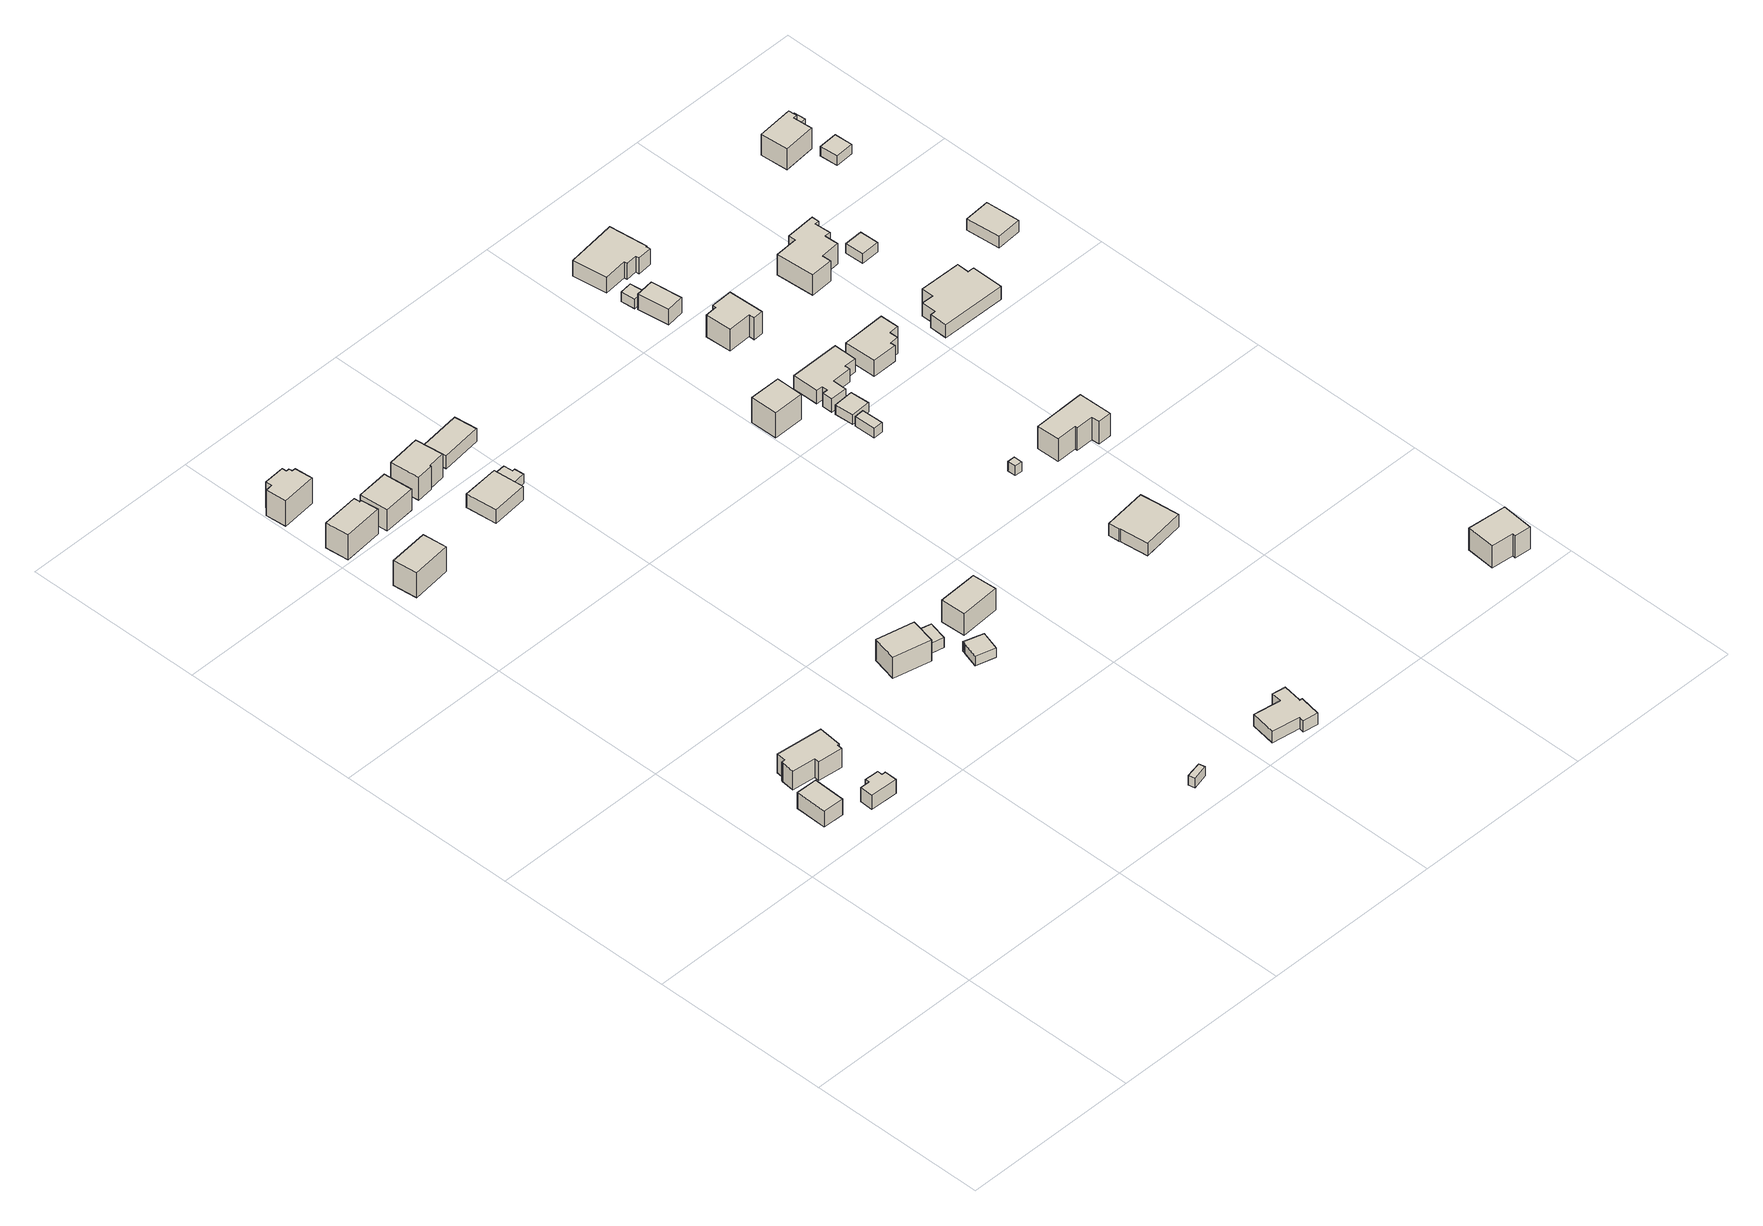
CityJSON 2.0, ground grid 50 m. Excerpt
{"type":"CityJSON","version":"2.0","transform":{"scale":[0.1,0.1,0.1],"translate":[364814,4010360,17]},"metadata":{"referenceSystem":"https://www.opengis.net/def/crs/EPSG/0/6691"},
"CityObjects":{
"building1":{"type":"Building","attributes":{"枝番":1,"利根川水系渡良瀬川洪水浸水想定区域（計画規模）.規模":"L1","利根川水系渡良瀬川洪水浸水想定区域（計画規模）.浸水ランク":"1","利根川水系渡良瀬川洪水浸水想定区域（計画規模）.浸水深":0.06,"利根川水系渡良瀬川洪水浸水想定区域（想定最大規模）.規模":"L2","利根川水系渡良瀬川洪水浸水想定区域（想定最大規模）.浸水ランク":"2","利根川水系渡良瀬川洪水浸水想定区域（想定最大規模）.浸水深":2.12,"利根川水系渡良瀬川洪水浸水想定区域（想定最大規模）.継続時間":33.3,"利根川水系利根川洪水浸水想定区域（計画規模）.規模":"L1","利根川水系利根川洪水浸水想定区域（計画規模）.浸水ランク":"3","利根川水系利根川洪水浸水想定区域（計画規模）.浸水深":3.99,"利根川水系利根川洪水浸水想定区域（想定最大規模）.規模":"L2","利根川水系利根川洪水浸水想定区域（想定最大規模）.浸水ランク":"4","利根川水系利根川洪水浸水想定区域（想定最大規模）.浸水深":5.46,"usage":"411","measuredHeight":5.4,"BuildingDetails.prefecture":"10","BuildingDetails.city":"10207","BuildingDetails.surveyYear":2016},"geometry":[{"type":"Solid","lod":"1","boundaries":[[[[0,1,2,3]],[[2,4,5,3]],[[1,6,4,2]],[[0,7,6,1]],[[3,5,7,0]],[[4,6,7,5]]]]}]},
"building2":{"type":"Building","attributes":{"枝番":1,"利根川水系渡良瀬川洪水浸水想定区域（想定最大規模）.規模":"L2","利根川水系渡良瀬川洪水浸水想定区域（想定最大規模）.浸水ランク":"2","利根川水系渡良瀬川洪水浸水想定区域（想定最大規模）.浸水深":1.81,"利根川水系渡良瀬川洪水浸水想定区域（想定最大規模）.継続時間":16.9,"利根川水系利根川洪水浸水想定区域（計画規模）.規模":"L1","利根川水系利根川洪水浸水想定区域（計画規模）.浸水ランク":"3","利根川水系利根川洪水浸水想定区域（計画規模）.浸水深":3.69,"利根川水系利根川洪水浸水想定区域（想定最大規模）.規模":"L2","利根川水系利根川洪水浸水想定区域（想定最大規模）.浸水ランク":"4","利根川水系利根川洪水浸水想定区域（想定最大規模）.浸水深":5.16,"usage":"411","measuredHeight":5.6,"BuildingDetails.prefecture":"10","BuildingDetails.city":"10207","BuildingDetails.surveyYear":2016},"geometry":[{"type":"Solid","lod":"1","boundaries":[[[[8,9,10,11,12,13,14,15]],[[14,16,17,15]],[[13,18,16,14]],[[12,19,18,13]],[[11,20,19,12]],[[10,21,20,11]],[[9,22,21,10]],[[8,23,22,9]],[[15,17,23,8]],[[16,18,19,20,21,22,23,17]]]]}]},
"building3":{"type":"Building","attributes":{"枝番":1,"利根川水系渡良瀬川洪水浸水想定区域（想定最大規模）.規模":"L2","利根川水系渡良瀬川洪水浸水想定区域（想定最大規模）.浸水ランク":"2","利根川水系渡良瀬川洪水浸水想定区域（想定最大規模）.浸水深":1.52,"利根川水系渡良瀬川洪水浸水想定区域（想定最大規模）.継続時間":16.9,"利根川水系利根川洪水浸水想定区域（計画規模）.規模":"L1","利根川水系利根川洪水浸水想定区域（計画規模）.浸水ランク":"3","利根川水系利根川洪水浸水想定区域（計画規模）.浸水深":3.39,"利根川水系利根川洪水浸水想定区域（想定最大規模）.規模":"L2","利根川水系利根川洪水浸水想定区域（想定最大規模）.浸水ランク":"3","利根川水系利根川洪水浸水想定区域（想定最大規模）.浸水深":4.86,"usage":"411","measuredHeight":8.4,"BuildingDetails.prefecture":"10","BuildingDetails.city":"10207","BuildingDetails.surveyYear":2016},"geometry":[{"type":"Solid","lod":"1","boundaries":[[[[24,25,26,27,28,29,30,31,32,33,34,35]],[[34,36,37,35]],[[33,38,36,34]],[[32,39,38,33]],[[31,40,39,32]],[[30,41,40,31]],[[29,42,41,30]],[[28,43,42,29]],[[27,44,43,28]],[[26,45,44,27]],[[25,46,45,26]],[[24,47,46,25]],[[35,37,47,24]],[[36,38,39,40,41,42,43,44,45,46,47,37]]]]}]},
"building4":{"type":"Building","attributes":{"枝番":1,"利根川水系渡良瀬川洪水浸水想定区域（想定最大規模）.規模":"L2","利根川水系渡良瀬川洪水浸水想定区域（想定最大規模）.浸水ランク":"2","利根川水系渡良瀬川洪水浸水想定区域（想定最大規模）.浸水深":1.53,"利根川水系渡良瀬川洪水浸水想定区域（想定最大規模）.継続時間":16.3,"利根川水系利根川洪水浸水想定区域（計画規模）.規模":"L1","利根川水系利根川洪水浸水想定区域（計画規模）.浸水ランク":"3","利根川水系利根川洪水浸水想定区域（計画規模）.浸水深":3.4,"利根川水系利根川洪水浸水想定区域（想定最大規模）.規模":"L2","利根川水系利根川洪水浸水想定区域（想定最大規模）.浸水ランク":"3","利根川水系利根川洪水浸水想定区域（想定最大規模）.浸水深":4.86,"usage":"411","measuredHeight":8.5,"BuildingDetails.prefecture":"10","BuildingDetails.city":"10207","BuildingDetails.surveyYear":2016},"geometry":[{"type":"Solid","lod":"1","boundaries":[[[[48,49,50,51]],[[50,52,53,51]],[[49,54,52,50]],[[48,55,54,49]],[[51,53,55,48]],[[52,54,55,53]]]]}]},
"building5":{"type":"Building","attributes":{"枝番":1,"利根川水系渡良瀬川洪水浸水想定区域（想定最大規模）.規模":"L2","利根川水系渡良瀬川洪水浸水想定区域（想定最大規模）.浸水ランク":"2","利根川水系渡良瀬川洪水浸水想定区域（想定最大規模）.浸水深":1.43,"利根川水系渡良瀬川洪水浸水想定区域（想定最大規模）.継続時間":11.9,"利根川水系利根川洪水浸水想定区域（計画規模）.規模":"L1","利根川水系利根川洪水浸水想定区域（計画規模）.浸水ランク":"3","利根川水系利根川洪水浸水想定区域（計画規模）.浸水深":3.29,"利根川水系利根川洪水浸水想定区域（想定最大規模）.規模":"L2","利根川水系利根川洪水浸水想定区域（想定最大規模）.浸水ランク":"3","利根川水系利根川洪水浸水想定区域（想定最大規模）.浸水深":4.75,"usage":"411","measuredHeight":8.4,"BuildingDetails.prefecture":"10","BuildingDetails.city":"10207","BuildingDetails.surveyYear":2016},"geometry":[{"type":"Solid","lod":"1","boundaries":[[[[56,57,58,59,60,61]],[[60,62,63,61]],[[59,64,62,60]],[[58,65,64,59]],[[57,66,65,58]],[[56,67,66,57]],[[61,63,67,56]],[[62,64,65,66,67,63]]]]}]},
"building6":{"type":"Building","attributes":{"枝番":1,"利根川水系渡良瀬川洪水浸水想定区域（想定最大規模）.規模":"L2","利根川水系渡良瀬川洪水浸水想定区域（想定最大規模）.浸水ランク":"2","利根川水系渡良瀬川洪水浸水想定区域（想定最大規模）.浸水深":1.12,"利根川水系渡良瀬川洪水浸水想定区域（想定最大規模）.継続時間":11.5,"利根川水系利根川洪水浸水想定区域（計画規模）.規模":"L1","利根川水系利根川洪水浸水想定区域（計画規模）.浸水ランク":"2","利根川水系利根川洪水浸水想定区域（計画規模）.浸水深":3,"利根川水系利根川洪水浸水想定区域（想定最大規模）.規模":"L2","利根川水系利根川洪水浸水想定区域（想定最大規模）.浸水ランク":"3","利根川水系利根川洪水浸水想定区域（想定最大規模）.浸水深":4.46,"usage":"411","measuredHeight":8.4,"BuildingDetails.prefecture":"10","BuildingDetails.city":"10207","BuildingDetails.surveyYear":2016},"geometry":[{"type":"Solid","lod":"1","boundaries":[[[[68,69,70,71,72,73,74,75,76,77]],[[76,78,79,77]],[[75,80,78,76]],[[74,81,80,75]],[[73,82,81,74]],[[72,83,82,73]],[[71,84,83,72]],[[70,85,84,71]],[[69,86,85,70]],[[68,87,86,69]],[[77,79,87,68]],[[78,80,81,82,83,84,85,86,87,79]]]]}]},
"building7":{"type":"Building","attributes":{"枝番":1,"利根川水系渡良瀬川洪水浸水想定区域（想定最大規模）.規模":"L2","利根川水系渡良瀬川洪水浸水想定区域（想定最大規模）.浸水ランク":"2","利根川水系渡良瀬川洪水浸水想定区域（想定最大規模）.浸水深":1.43,"利根川水系渡良瀬川洪水浸水想定区域（想定最大規模）.継続時間":11.4,"利根川水系利根川洪水浸水想定区域（計画規模）.規模":"L1","利根川水系利根川洪水浸水想定区域（計画規模）.浸水ランク":"3","利根川水系利根川洪水浸水想定区域（計画規模）.浸水深":3.29,"利根川水系利根川洪水浸水想定区域（想定最大規模）.規模":"L2","利根川水系利根川洪水浸水想定区域（想定最大規模）.浸水ランク":"3","利根川水系利根川洪水浸水想定区域（想定最大規模）.浸水深":4.75,"usage":"411","measuredHeight":7.4,"BuildingDetails.prefecture":"10","BuildingDetails.city":"10207","BuildingDetails.surveyYear":2016},"geometry":[{"type":"Solid","lod":"1","boundaries":[[[[88,89,90,91]],[[90,92,93,91]],[[89,94,92,90]],[[88,95,94,89]],[[91,93,95,88]],[[92,94,95,93]]]]}]},
"building8":{"type":"Building","attributes":{"枝番":1,"利根川水系渡良瀬川洪水浸水想定区域（想定最大規模）.規模":"L2","利根川水系渡良瀬川洪水浸水想定区域（想定最大規模）.浸水ランク":"2","利根川水系渡良瀬川洪水浸水想定区域（想定最大規模）.浸水深":1.4,"利根川水系渡良瀬川洪水浸水想定区域（想定最大規模）.継続時間":8.8,"利根川水系利根川洪水浸水想定区域（計画規模）.規模":"L1","利根川水系利根川洪水浸水想定区域（計画規模）.浸水ランク":"3","利根川水系利根川洪水浸水想定区域（計画規模）.浸水深":3.29,"利根川水系利根川洪水浸水想定区域（想定最大規模）.規模":"L2","利根川水系利根川洪水浸水想定区域（想定最大規模）.浸水ランク":"3","利根川水系利根川洪水浸水想定区域（想定最大規模）.浸水深":4.75,"measuredHeight":3.1,"BuildingDetails.prefecture":"10","BuildingDetails.city":"10207"},"geometry":[{"type":"Solid","lod":"1","boundaries":[[[[96,97,98,99]],[[98,100,101,99]],[[97,102,100,98]],[[96,103,102,97]],[[99,101,103,96]],[[100,102,103,101]]]]}]},
"building9":{"type":"Building","attributes":{"枝番":1,"利根川水系渡良瀬川洪水浸水想定区域（想定最大規模）.規模":"L2","利根川水系渡良瀬川洪水浸水想定区域（想定最大規模）.浸水ランク":"2","利根川水系渡良瀬川洪水浸水想定区域（想定最大規模）.浸水深":0.82,"利根川水系利根川洪水浸水想定区域（計画規模）.規模":"L1","利根川水系利根川洪水浸水想定区域（計画規模）.浸水ランク":"2","利根川水系利根川洪水浸水想定区域（計画規模）.浸水深":2.69,"利根川水系利根川洪水浸水想定区域（想定最大規模）.規模":"L2","利根川水系利根川洪水浸水想定区域（想定最大規模）.浸水ランク":"3","利根川水系利根川洪水浸水想定区域（想定最大規模）.浸水深":4.16,"usage":"411","measuredHeight":8.1,"BuildingDetails.prefecture":"10","BuildingDetails.city":"10207","BuildingDetails.surveyYear":2016},"geometry":[{"type":"Solid","lod":"1","boundaries":[[[[104,105,106,107]],[[106,108,109,107]],[[105,110,108,106]],[[104,111,110,105]],[[107,109,111,104]],[[108,110,111,109]]]]}]},
"building10":{"type":"Building","attributes":{"枝番":1,"利根川水系渡良瀬川洪水浸水想定区域（想定最大規模）.規模":"L2","利根川水系渡良瀬川洪水浸水想定区域（想定最大規模）.浸水ランク":"2","利根川水系渡良瀬川洪水浸水想定区域（想定最大規模）.浸水深":1.53,"利根川水系渡良瀬川洪水浸水想定区域（想定最大規模）.継続時間":11.4,"利根川水系利根川洪水浸水想定区域（計画規模）.規模":"L1","利根川水系利根川洪水浸水想定区域（計画規模）.浸水ランク":"3","利根川水系利根川洪水浸水想定区域（計画規模）.浸水深":3.4,"利根川水系利根川洪水浸水想定区域（想定最大規模）.規模":"L2","利根川水系利根川洪水浸水想定区域（想定最大規模）.浸水ランク":"3","利根川水系利根川洪水浸水想定区域（想定最大規模）.浸水深":4.86,"usage":"411","measuredHeight":7.9,"BuildingDetails.prefecture":"10","BuildingDetails.city":"10207","BuildingDetails.surveyYear":2016},"geometry":[{"type":"Solid","lod":"1","boundaries":[[[[112,113,114,115,116,117]],[[116,118,119,117]],[[115,120,118,116]],[[114,121,120,115]],[[113,122,121,114]],[[112,123,122,113]],[[117,119,123,112]],[[118,120,121,122,123,119]]]]}]},
"building11":{"type":"Building","attributes":{"枝番":1,"利根川水系渡良瀬川洪水浸水想定区域（想定最大規模）.規模":"L2","利根川水系渡良瀬川洪水浸水想定区域（想定最大規模）.浸水ランク":"2","利根川水系渡良瀬川洪水浸水想定区域（想定最大規模）.浸水深":1.52,"利根川水系渡良瀬川洪水浸水想定区域（想定最大規模）.継続時間":14.6,"利根川水系利根川洪水浸水想定区域（計画規模）.規模":"L1","利根川水系利根川洪水浸水想定区域（計画規模）.浸水ランク":"3","利根川水系利根川洪水浸水想定区域（計画規模）.浸水深":3.4,"利根川水系利根川洪水浸水想定区域（想定最大規模）.規模":"L2","利根川水系利根川洪水浸水想定区域（想定最大規模）.浸水ランク":"3","利根川水系利根川洪水浸水想定区域（想定最大規模）.浸水深":4.86,"usage":"411","measuredHeight":5.2,"BuildingDetails.prefecture":"10","BuildingDetails.city":"10207","BuildingDetails.surveyYear":2016},"geometry":[{"type":"Solid","lod":"1","boundaries":[[[[124,125,126,127]],[[126,128,129,127]],[[125,130,128,126]],[[124,131,130,125]],[[127,129,131,124]],[[128,130,131,129]]]]}]},
"building12":{"type":"Building","attributes":{"枝番":1,"利根川水系渡良瀬川洪水浸水想定区域（想定最大規模）.規模":"L2","利根川水系渡良瀬川洪水浸水想定区域（想定最大規模）.浸水ランク":"2","利根川水系渡良瀬川洪水浸水想定区域（想定最大規模）.浸水深":0.82,"利根川水系渡良瀬川洪水浸水想定区域（想定最大規模）.継続時間":6.5,"利根川水系利根川洪水浸水想定区域（計画規模）.規模":"L1","利根川水系利根川洪水浸水想定区域（計画規模）.浸水ランク":"2","利根川水系利根川洪水浸水想定区域（計画規模）.浸水深":2.69,"利根川水系利根川洪水浸水想定区域（想定最大規模）.規模":"L2","利根川水系利根川洪水浸水想定区域（想定最大規模）.浸水ランク":"3","利根川水系利根川洪水浸水想定区域（想定最大規模）.浸水深":4.15,"usage":"411","measuredHeight":5.8,"BuildingDetails.prefecture":"10","BuildingDetails.city":"10207","BuildingDetails.surveyYear":2016},"geometry":[{"type":"Solid","lod":"1","boundaries":[[[[132,133,134,135]],[[134,136,137,135]],[[133,138,136,134]],[[132,139,138,133]],[[135,137,139,132]],[[136,138,139,137]]]]}]},
"building13":{"type":"Building","attributes":{"枝番":1,"利根川水系渡良瀬川洪水浸水想定区域（想定最大規模）.規模":"L2","利根川水系渡良瀬川洪水浸水想定区域（想定最大規模）.浸水ランク":"2","利根川水系渡良瀬川洪水浸水想定区域（想定最大規模）.浸水深":0.81,"利根川水系渡良瀬川洪水浸水想定区域（想定最大規模）.継続時間":6.3,"利根川水系利根川洪水浸水想定区域（計画規模）.規模":"L1","利根川水系利根川洪水浸水想定区域（計画規模）.浸水ランク":"2","利根川水系利根川洪水浸水想定区域（計画規模）.浸水深":2.69,"利根川水系利根川洪水浸水想定区域（想定最大規模）.規模":"L2","利根川水系利根川洪水浸水想定区域（想定最大規模）.浸水ランク":"3","利根川水系利根川洪水浸水想定区域（想定最大規模）.浸水深":4.15,"BuildingDetails.prefecture":"10","BuildingDetails.city":"10207"},"geometry":[{"type":"Solid","lod":"1","boundaries":[[[[140,141,142,143,144,145,146,147]],[[146,148,149,147]],[[145,150,148,146]],[[144,151,150,145]],[[143,152,151,144]],[[142,153,152,143]],[[141,154,153,142]],[[140,155,154,141]],[[147,149,155,140]],[[148,150,151,152,153,154,155,149]]]]}]},
"building14":{"type":"Building","attributes":{"枝番":1,"利根川水系渡良瀬川洪水浸水想定区域（想定最大規模）.規模":"L2","利根川水系渡良瀬川洪水浸水想定区域（想定最大規模）.浸水ランク":"2","利根川水系渡良瀬川洪水浸水想定区域（想定最大規模）.浸水深":1.52,"利根川水系渡良瀬川洪水浸水想定区域（想定最大規模）.継続時間":14.6,"利根川水系利根川洪水浸水想定区域（計画規模）.規模":"L1","利根川水系利根川洪水浸水想定区域（計画規模）.浸水ランク":"3","利根川水系利根川洪水浸水想定区域（計画規模）.浸水深":3.4,"利根川水系利根川洪水浸水想定区域（想定最大規模）.規模":"L2","利根川水系利根川洪水浸水想定区域（想定最大規模）.浸水ランク":"3","利根川水系利根川洪水浸水想定区域（想定最大規模）.浸水深":4.86,"measuredHeight":3.2,"BuildingDetails.prefecture":"10","BuildingDetails.city":"10207"},"geometry":[{"type":"Solid","lod":"1","boundaries":[[[[156,157,158,159,160,161]],[[160,162,163,161]],[[159,164,162,160]],[[158,165,164,159]],[[157,166,165,158]],[[156,167,166,157]],[[161,163,167,156]],[[162,164,165,166,167,163]]]]}]},
"building15":{"type":"Building","attributes":{"枝番":1,"利根川水系渡良瀬川洪水浸水想定区域（想定最大規模）.規模":"L2","利根川水系渡良瀬川洪水浸水想定区域（想定最大規模）.浸水ランク":"2","利根川水系渡良瀬川洪水浸水想定区域（想定最大規模）.浸水深":1.33,"利根川水系渡良瀬川洪水浸水想定区域（想定最大規模）.継続時間":11.4,"利根川水系利根川洪水浸水想定区域（計画規模）.規模":"L1","利根川水系利根川洪水浸水想定区域（計画規模）.浸水ランク":"3","利根川水系利根川洪水浸水想定区域（計画規模）.浸水深":3.19,"利根川水系利根川洪水浸水想定区域（想定最大規模）.規模":"L2","利根川水系利根川洪水浸水想定区域（想定最大規模）.浸水ランク":"3","利根川水系利根川洪水浸水想定区域（想定最大規模）.浸水深":4.66,"measuredHeight":4.5,"BuildingDetails.prefecture":"10","BuildingDetails.city":"10207"},"geometry":[{"type":"Solid","lod":"1","boundaries":[[[[168,169,170,171]],[[170,172,173,171]],[[169,174,172,170]],[[168,175,174,169]],[[171,173,175,168]],[[172,174,175,173]]]]}]},
"building16":{"type":"Building","attributes":{"枝番":1,"利根川水系渡良瀬川洪水浸水想定区域（想定最大規模）.規模":"L2","利根川水系渡良瀬川洪水浸水想定区域（想定最大規模）.浸水ランク":"2","利根川水系渡良瀬川洪水浸水想定区域（想定最大規模）.浸水深":1.02,"利根川水系渡良瀬川洪水浸水想定区域（想定最大規模）.継続時間":6.5,"利根川水系利根川洪水浸水想定区域（計画規模）.規模":"L1","利根川水系利根川洪水浸水想定区域（計画規模）.浸水ランク":"2","利根川水系利根川洪水浸水想定区域（計画規模）.浸水深":2.89,"利根川水系利根川洪水浸水想定区域（想定最大規模）.規模":"L2","利根川水系利根川洪水浸水想定区域（想定最大規模）.浸水ランク":"3","利根川水系利根川洪水浸水想定区域（想定最大規模）.浸水深":4.35,"usage":"411","measuredHeight":7.2,"BuildingDetails.prefecture":"10","BuildingDetails.city":"10207","BuildingDetails.surveyYear":2016},"geometry":[{"type":"Solid","lod":"1","boundaries":[[[[176,177,178,179]],[[178,180,181,179]],[[177,182,180,178]],[[176,183,182,177]],[[179,181,183,176]],[[180,182,183,181]]]]}]},
"building17":{"type":"Building","attributes":{"枝番":1,"利根川水系渡良瀬川洪水浸水想定区域（想定最大規模）.規模":"L2","利根川水系渡良瀬川洪水浸水想定区域（想定最大規模）.浸水ランク":"2","利根川水系渡良瀬川洪水浸水想定区域（想定最大規模）.浸水深":0.79,"利根川水系渡良瀬川洪水浸水想定区域（想定最大規模）.継続時間":8.2,"利根川水系利根川洪水浸水想定区域（計画規模）.規模":"L1","利根川水系利根川洪水浸水想定区域（計画規模）.浸水ランク":"2","利根川水系利根川洪水浸水想定区域（計画規模）.浸水深":2.69,"利根川水系利根川洪水浸水想定区域（想定最大規模）.規模":"L2","利根川水系利根川洪水浸水想定区域（想定最大規模）.浸水ランク":"3","利根川水系利根川洪水浸水想定区域（想定最大規模）.浸水深":4.15,"measuredHeight":5.4,"BuildingDetails.prefecture":"10","BuildingDetails.city":"10207"},"geometry":[{"type":"Solid","lod":"1","boundaries":[[[[184,185,186,187,188,189,190,191,192,193]],[[192,194,195,193]],[[191,196,194,192]],[[190,197,196,191]],[[189,198,197,190]],[[188,199,198,189]],[[187,200,199,188]],[[186,201,200,187]],[[185,202,201,186]],[[184,203,202,185]],[[193,195,203,184]],[[194,196,197,198,199,200,201,202,203,195]]]]}]},
"building18":{"type":"Building","attributes":{"枝番":1,"利根川水系渡良瀬川洪水浸水想定区域（想定最大規模）.規模":"L2","利根川水系渡良瀬川洪水浸水想定区域（想定最大規模）.継続時間":9.8,"利根川水系利根川洪水浸水想定区域（計画規模）.規模":"L1","利根川水系利根川洪水浸水想定区域（計画規模）.浸水ランク":"2","利根川水系利根川洪水浸水想定区域（計画規模）.浸水深":1.09,"利根川水系利根川洪水浸水想定区域（想定最大規模）.規模":"L2","利根川水系利根川洪水浸水想定区域（想定最大規模）.浸水ランク":"2","利根川水系利根川洪水浸水想定区域（想定最大規模）.浸水深":2.56,"usage":"411","measuredHeight":8.6,"BuildingDetails.prefecture":"10","BuildingDetails.city":"10207","BuildingDetails.surveyYear":2016},"geometry":[{"type":"Solid","lod":"1","boundaries":[[[[204,205,206,207]],[[206,208,209,207]],[[205,210,208,206]],[[204,211,210,205]],[[207,209,211,204]],[[208,210,211,209]]]]}]},
"building19":{"type":"Building","attributes":{"枝番":1,"利根川水系渡良瀬川洪水浸水想定区域（想定最大規模）.規模":"L2","利根川水系利根川洪水浸水想定区域（計画規模）.規模":"L1","利根川水系利根川洪水浸水想定区域（計画規模）.浸水ランク":"2","利根川水系利根川洪水浸水想定区域（計画規模）.浸水深":1.59,"利根川水系利根川洪水浸水想定区域（想定最大規模）.規模":"L2","利根川水系利根川洪水浸水想定区域（想定最大規模）.浸水ランク":"3","利根川水系利根川洪水浸水想定区域（想定最大規模）.浸水深":3.05,"usage":"402","measuredHeight":4.4,"BuildingDetails.prefecture":"10","BuildingDetails.city":"10207","BuildingDetails.surveyYear":2016},"geometry":[{"type":"Solid","lod":"1","boundaries":[[[[212,213,214,215,216,217,218]],[[217,219,220,218]],[[216,221,219,217]],[[215,222,221,216]],[[214,223,222,215]],[[213,224,223,214]],[[212,225,224,213]],[[218,220,225,212]],[[219,221,222,223,224,225,220]]]]}]},
"building20":{"type":"Building","attributes":{"枝番":1,"利根川水系利根川洪水浸水想定区域（計画規模）.規模":"L1","利根川水系利根川洪水浸水想定区域（計画規模）.浸水ランク":"2","利根川水系利根川洪水浸水想定区域（計画規模）.浸水深":1.09,"利根川水系利根川洪水浸水想定区域（想定最大規模）.規模":"L2","利根川水系利根川洪水浸水想定区域（想定最大規模）.浸水ランク":"2","利根川水系利根川洪水浸水想定区域（想定最大規模）.浸水深":2.55,"BuildingDetails.prefecture":"10","BuildingDetails.city":"10207"},"geometry":[{"type":"Solid","lod":"1","boundaries":[[[[226,227,228,229]],[[228,230,231,229]],[[227,232,230,228]],[[226,233,232,227]],[[229,231,233,226]],[[230,232,233,231]]]]}]},
"building21":{"type":"Building","attributes":{"枝番":1,"利根川水系利根川洪水浸水想定区域（計画規模）.規模":"L1","利根川水系利根川洪水浸水想定区域（計画規模）.浸水ランク":"2","利根川水系利根川洪水浸水想定区域（計画規模）.浸水深":1.29,"利根川水系利根川洪水浸水想定区域（想定最大規模）.規模":"L2","利根川水系利根川洪水浸水想定区域（想定最大規模）.浸水ランク":"2","利根川水系利根川洪水浸水想定区域（想定最大規模）.浸水深":2.75,"BuildingDetails.prefecture":"10","BuildingDetails.city":"10207"},"geometry":[{"type":"Solid","lod":"1","boundaries":[[[[234,235,236,237]],[[236,238,239,237]],[[235,240,238,236]],[[234,241,240,235]],[[237,239,241,234]],[[238,240,241,239]]]]}]},
"building22":{"type":"Building","attributes":{"枝番":1,"利根川水系渡良瀬川洪水浸水想定区域（想定最大規模）.規模":"L2","利根川水系利根川洪水浸水想定区域（計画規模）.規模":"L1","利根川水系利根川洪水浸水想定区域（計画規模）.浸水ランク":"2","利根川水系利根川洪水浸水想定区域（計画規模）.浸水深":1.29,"利根川水系利根川洪水浸水想定区域（想定最大規模）.規模":"L2","利根川水系利根川洪水浸水想定区域（想定最大規模）.浸水ランク":"2","利根川水系利根川洪水浸水想定区域（想定最大規模）.浸水深":2.75,"BuildingDetails.prefecture":"10","BuildingDetails.city":"10207"},"geometry":[{"type":"Solid","lod":"1","boundaries":[[[[242,243,244,245]],[[244,246,247,245]],[[243,248,246,244]],[[242,249,248,243]],[[245,247,249,242]],[[246,248,249,247]]]]}]},
"building23":{"type":"Building","attributes":{"枝番":1,"利根川水系利根川洪水浸水想定区域（計画規模）.規模":"L1","利根川水系利根川洪水浸水想定区域（計画規模）.浸水ランク":"2","利根川水系利根川洪水浸水想定区域（計画規模）.浸水深":1.69,"利根川水系利根川洪水浸水想定区域（想定最大規模）.規模":"L2","利根川水系利根川洪水浸水想定区域（想定最大規模）.浸水ランク":"3","利根川水系利根川洪水浸水想定区域（想定最大規模）.浸水深":3.15,"usage":"411","measuredHeight":4.8,"BuildingDetails.prefecture":"10","BuildingDetails.city":"10207","BuildingDetails.surveyYear":2016},"geometry":[{"type":"Solid","lod":"1","boundaries":[[[[250,251,252,253,254,255,256,257,258,259,260,261]],[[260,262,263,261]],[[259,264,262,260]],[[258,265,264,259]],[[257,266,265,258]],[[256,267,266,257]],[[255,268,267,256]],[[254,269,268,255]],[[253,270,269,254]],[[252,271,270,253]],[[251,272,271,252]],[[250,273,272,251]],[[261,263,273,250]],[[262,264,265,266,267,268,269,270,271,272,273,263]]]]}]},
"building24":{"type":"Building","attributes":{"枝番":1,"利根川水系渡良瀬川洪水浸水想定区域（想定最大規模）.規模":"L2","利根川水系渡良瀬川洪水浸水想定区域（想定最大規模）.浸水ランク":"1","利根川水系渡良瀬川洪水浸水想定区域（想定最大規模）.浸水深":0.22,"利根川水系利根川洪水浸水想定区域（計画規模）.規模":"L1","利根川水系利根川洪水浸水想定区域（計画規模）.浸水ランク":"2","利根川水系利根川洪水浸水想定区域（計画規模）.浸水深":2.09,"利根川水系利根川洪水浸水想定区域（想定最大規模）.規模":"L2","利根川水系利根川洪水浸水想定区域（想定最大規模）.浸水ランク":"3","利根川水系利根川洪水浸水想定区域（想定最大規模）.浸水深":3.56,"usage":"411","measuredHeight":6.1,"BuildingDetails.prefecture":"10","BuildingDetails.city":"10207","BuildingDetails.surveyYear":2016},"geometry":[{"type":"Solid","lod":"1","boundaries":[[[[274,275,276,277]],[[276,278,279,277]],[[275,280,278,276]],[[274,281,280,275]],[[277,279,281,274]],[[278,280,281,279]]]]}]},
"building25":{"type":"Building","attributes":{"枝番":1,"利根川水系渡良瀬川洪水浸水想定区域（想定最大規模）.規模":"L2","利根川水系渡良瀬川洪水浸水想定区域（想定最大規模）.浸水ランク":"1","利根川水系渡良瀬川洪水浸水想定区域（想定最大規模）.浸水深":0.32,"利根川水系利根川洪水浸水想定区域（計画規模）.規模":"L1","利根川水系利根川洪水浸水想定区域（計画規模）.浸水ランク":"2","利根川水系利根川洪水浸水想定区域（計画規模）.浸水深":2.19,"利根川水系利根川洪水浸水想定区域（想定最大規模）.規模":"L2","利根川水系利根川洪水浸水想定区域（想定最大規模）.浸水ランク":"3","利根川水系利根川洪水浸水想定区域（想定最大規模）.浸水深":3.65,"usage":"411","measuredHeight":4.5,"BuildingDetails.prefecture":"10","BuildingDetails.city":"10207","BuildingDetails.surveyYear":2016},"geometry":[{"type":"Solid","lod":"1","boundaries":[[[[282,283,284,285]],[[284,286,287,285]],[[283,288,286,284]],[[282,289,288,283]],[[285,287,289,282]],[[286,288,289,287]]]]}]},
"building26":{"type":"Building","attributes":{"枝番":1,"利根川水系渡良瀬川洪水浸水想定区域（想定最大規模）.規模":"L2","利根川水系渡良瀬川洪水浸水想定区域（想定最大規模）.浸水ランク":"1","利根川水系渡良瀬川洪水浸水想定区域（想定最大規模）.浸水深":0.03,"利根川水系利根川洪水浸水想定区域（計画規模）.規模":"L1","利根川水系利根川洪水浸水想定区域（計画規模）.浸水ランク":"2","利根川水系利根川洪水浸水想定区域（計画規模）.浸水深":1.59,"利根川水系利根川洪水浸水想定区域（想定最大規模）.規模":"L2","利根川水系利根川洪水浸水想定区域（想定最大規模）.浸水ランク":"3","利根川水系利根川洪水浸水想定区域（想定最大規模）.浸水深":3.06,"usage":"411","measuredHeight":7.3,"BuildingDetails.prefecture":"10","BuildingDetails.city":"10207","BuildingDetails.surveyYear":2016},"geometry":[{"type":"Solid","lod":"1","boundaries":[[[[290,291,292,293,294,295,296,297]],[[296,298,299,297]],[[295,300,298,296]],[[294,301,300,295]],[[293,302,301,294]],[[292,303,302,293]],[[291,304,303,292]],[[290,305,304,291]],[[297,299,305,290]],[[298,300,301,302,303,304,305,299]]]]}]},
"building27":{"type":"Building","attributes":{"枝番":1,"利根川水系利根川洪水浸水想定区域（計画規模）.規模":"L1","利根川水系利根川洪水浸水想定区域（計画規模）.浸水ランク":"2","利根川水系利根川洪水浸水想定区域（計画規模）.浸水深":1.19,"利根川水系利根川洪水浸水想定区域（想定最大規模）.規模":"L2","利根川水系利根川洪水浸水想定区域（想定最大規模）.浸水ランク":"2","利根川水系利根川洪水浸水想定区域（想定最大規模）.浸水深":2.65,"usage":"413","measuredHeight":8.1,"BuildingDetails.prefecture":"10","BuildingDetails.city":"10207","BuildingDetails.surveyYear":2016},"geometry":[{"type":"Solid","lod":"1","boundaries":[[[[306,307,308,309,310,311,312,313]],[[312,314,315,313]],[[311,316,314,312]],[[310,317,316,311]],[[309,318,317,310]],[[308,319,318,309]],[[307,320,319,308]],[[306,321,320,307]],[[313,315,321,306]],[[314,316,317,318,319,320,321,315]]]]}]},
"building28":{"type":"Building","attributes":{"枝番":1,"利根川水系渡良瀬川洪水浸水想定区域（想定最大規模）.規模":"L2","利根川水系渡良瀬川洪水浸水想定区域（想定最大規模）.浸水ランク":"1","利根川水系渡良瀬川洪水浸水想定区域（想定最大規模）.浸水深":0.02,"利根川水系利根川洪水浸水想定区域（計画規模）.規模":"L1","利根川水系利根川洪水浸水想定区域（計画規模）.浸水ランク":"2","利根川水系利根川洪水浸水想定区域（計画規模）.浸水深":1.79,"利根川水系利根川洪水浸水想定区域（想定最大規模）.規模":"L2","利根川水系利根川洪水浸水想定区域（想定最大規模）.浸水ランク":"3","利根川水系利根川洪水浸水想定区域（想定最大規模）.浸水深":3.25,"usage":"411","measuredHeight":7.6,"BuildingDetails.prefecture":"10","BuildingDetails.city":"10207","BuildingDetails.surveyYear":2016},"geometry":[{"type":"Solid","lod":"1","boundaries":[[[[322,323,324,325,326,327,328,329,330,331]],[[330,332,333,331]],[[329,334,332,330]],[[328,335,334,329]],[[327,336,335,328]],[[326,337,336,327]],[[325,338,337,326]],[[324,339,338,325]],[[323,340,339,324]],[[322,341,340,323]],[[331,333,341,322]],[[332,334,335,336,337,338,339,340,341,333]]]]}]},
"building29":{"type":"Building","attributes":{"枝番":1,"利根川水系利根川洪水浸水想定区域（計画規模）.規模":"L1","利根川水系利根川洪水浸水想定区域（計画規模）.浸水ランク":"2","利根川水系利根川洪水浸水想定区域（計画規模）.浸水深":1.29,"利根川水系利根川洪水浸水想定区域（想定最大規模）.規模":"L2","利根川水系利根川洪水浸水想定区域（想定最大規模）.浸水ランク":"2","利根川水系利根川洪水浸水想定区域（想定最大規模）.浸水深":2.75,"usage":"411","measuredHeight":6.8,"BuildingDetails.prefecture":"10","BuildingDetails.city":"10207","BuildingDetails.surveyYear":2016},"geometry":[{"type":"Solid","lod":"1","boundaries":[[[[342,343,344,345,346,347,348,349]],[[348,350,351,349]],[[347,352,350,348]],[[346,353,352,347]],[[345,354,353,346]],[[344,355,354,345]],[[343,356,355,344]],[[342,357,356,343]],[[349,351,357,342]],[[350,352,353,354,355,356,357,351]]]]}]},
"building30":{"type":"Building","attributes":{"枝番":1,"利根川水系渡良瀬川洪水浸水想定区域（想定最大規模）.規模":"L2","利根川水系渡良瀬川洪水浸水想定区域（想定最大規模）.浸水ランク":"1","利根川水系渡良瀬川洪水浸水想定区域（想定最大規模）.浸水深":0.45,"利根川水系利根川洪水浸水想定区域（計画規模）.規模":"L1","利根川水系利根川洪水浸水想定区域（計画規模）.浸水ランク":"2","利根川水系利根川洪水浸水想定区域（計画規模）.浸水深":2.39,"利根川水系利根川洪水浸水想定区域（想定最大規模）.規模":"L2","利根川水系利根川洪水浸水想定区域（想定最大規模）.浸水ランク":"3","利根川水系利根川洪水浸水想定区域（想定最大規模）.浸水深":3.85,"usage":"411","measuredHeight":7.7,"BuildingDetails.prefecture":"10","BuildingDetails.city":"10207","BuildingDetails.surveyYear":2016},"geometry":[{"type":"Solid","lod":"1","boundaries":[[[[358,359,360,361,362,363]],[[362,364,365,363]],[[361,366,364,362]],[[360,367,366,361]],[[359,368,367,360]],[[358,369,368,359]],[[363,365,369,358]],[[364,366,367,368,369,365]]]]}]},
"building31":{"type":"Building","attributes":{"枝番":1,"利根川水系渡良瀬川洪水浸水想定区域（想定最大規模）.規模":"L2","利根川水系利根川洪水浸水想定区域（計画規模）.規模":"L1","利根川水系利根川洪水浸水想定区域（計画規模）.浸水ランク":"2","利根川水系利根川洪水浸水想定区域（計画規模）.浸水深":1.09,"利根川水系利根川洪水浸水想定区域（想定最大規模）.規模":"L2","利根川水系利根川洪水浸水想定区域（想定最大規模）.浸水ランク":"2","利根川水系利根川洪水浸水想定区域（想定最大規模）.浸水深":2.55,"usage":"411","measuredHeight":7.5,"BuildingDetails.prefecture":"10","BuildingDetails.city":"10207","BuildingDetails.surveyYear":2016},"geometry":[{"type":"Solid","lod":"1","boundaries":[[[[370,371,372,373,374,375,376,377,378,379,380,381]],[[380,382,383,381]],[[379,384,382,380]],[[378,385,384,379]],[[377,386,385,378]],[[376,387,386,377]],[[375,388,387,376]],[[374,389,388,375]],[[373,390,389,374]],[[372,391,390,373]],[[371,392,391,372]],[[370,393,392,371]],[[381,383,393,370]],[[382,384,385,386,387,388,389,390,391,392,393,383]]]]}]},
"building32":{"type":"Building","attributes":{"枝番":1,"利根川水系利根川洪水浸水想定区域（計画規模）.規模":"L1","利根川水系利根川洪水浸水想定区域（計画規模）.浸水ランク":"2","利根川水系利根川洪水浸水想定区域（計画規模）.浸水深":1.59,"利根川水系利根川洪水浸水想定区域（想定最大規模）.規模":"L2","利根川水系利根川洪水浸水想定区域（想定最大規模）.浸水ランク":"3","利根川水系利根川洪水浸水想定区域（想定最大規模）.浸水深":3.05,"usage":"411","measuredHeight":6.4,"BuildingDetails.prefecture":"10","BuildingDetails.city":"10207","BuildingDetails.surveyYear":2016},"geometry":[{"type":"Solid","lod":"1","boundaries":[[[[394,395,396,397,398,399,400,401,402,403]],[[402,404,405,403]],[[401,406,404,402]],[[400,407,406,401]],[[399,408,407,400]],[[398,409,408,399]],[[397,410,409,398]],[[396,411,410,397]],[[395,412,411,396]],[[394,413,412,395]],[[403,405,413,394]],[[404,406,407,408,409,410,411,412,413,405]]]]}]},
"building33":{"type":"Building","attributes":{"枝番":1,"利根川水系利根川洪水浸水想定区域（計画規模）.規模":"L1","利根川水系利根川洪水浸水想定区域（計画規模）.浸水ランク":"2","利根川水系利根川洪水浸水想定区域（計画規模）.浸水深":1.39,"利根川水系利根川洪水浸水想定区域（想定最大規模）.規模":"L2","利根川水系利根川洪水浸水想定区域（想定最大規模）.浸水ランク":"2","利根川水系利根川洪水浸水想定区域（想定最大規模）.浸水深":2.85,"usage":"411","BuildingDetails.prefecture":"10","BuildingDetails.city":"10207","BuildingDetails.surveyYear":2016},"geometry":[{"type":"Solid","lod":"1","boundaries":[[[[414,415,416,417]],[[416,418,419,417]],[[415,420,418,416]],[[414,421,420,415]],[[417,419,421,414]],[[418,420,421,419]]]]}]},
"building34":{"type":"Building","attributes":{"枝番":1,"利根川水系利根川洪水浸水想定区域（計画規模）.規模":"L1","利根川水系利根川洪水浸水想定区域（計画規模）.浸水ランク":"2","利根川水系利根川洪水浸水想定区域（計画規模）.浸水深":1.49,"利根川水系利根川洪水浸水想定区域（想定最大規模）.規模":"L2","利根川水系利根川洪水浸水想定区域（想定最大規模）.浸水ランク":"2","利根川水系利根川洪水浸水想定区域（想定最大規模）.浸水深":2.95,"usage":"411","measuredHeight":4,"BuildingDetails.prefecture":"10","BuildingDetails.city":"10207","BuildingDetails.surveyYear":2016},"geometry":[{"type":"Solid","lod":"1","boundaries":[[[[422,423,424,425]],[[424,426,427,425]],[[423,428,426,424]],[[422,429,428,423]],[[425,427,429,422]],[[426,428,429,427]]]]}]},
"building35":{"type":"Building","attributes":{"枝番":1,"利根川水系利根川洪水浸水想定区域（計画規模）.規模":"L1","利根川水系利根川洪水浸水想定区域（計画規模）.浸水ランク":"2","利根川水系利根川洪水浸水想定区域（計画規模）.浸水深":1.79,"利根川水系利根川洪水浸水想定区域（想定最大規模）.規模":"L2","利根川水系利根川洪水浸水想定区域（想定最大規模）.浸水ランク":"3","利根川水系利根川洪水浸水想定区域（想定最大規模）.浸水深":3.25,"usage":"411","measuredHeight":6.9,"BuildingDetails.prefecture":"10","BuildingDetails.city":"10207","BuildingDetails.surveyYear":2016},"geometry":[{"type":"Solid","lod":"1","boundaries":[[[[430,431,432,433,434,435]],[[434,436,437,435]],[[433,438,436,434]],[[432,439,438,433]],[[431,440,439,432]],[[430,441,440,431]],[[435,437,441,430]],[[436,438,439,440,441,437]]]]}]},
"building36":{"type":"Building","attributes":{"枝番":1,"利根川水系利根川洪水浸水想定区域（計画規模）.規模":"L1","利根川水系利根川洪水浸水想定区域（計画規模）.浸水ランク":"2","利根川水系利根川洪水浸水想定区域（計画規模）.浸水深":1.69,"利根川水系利根川洪水浸水想定区域（想定最大規模）.規模":"L2","利根川水系利根川洪水浸水想定区域（想定最大規模）.浸水ランク":"3","利根川水系利根川洪水浸水想定区域（想定最大規模）.浸水深":3.15,"BuildingDetails.prefecture":"10","BuildingDetails.city":"10207"},"geometry":[{"type":"Solid","lod":"1","boundaries":[[[[442,443,444,445]],[[444,446,447,445]],[[443,448,446,444]],[[442,449,448,443]],[[445,447,449,442]],[[446,448,449,447]]]]}]},
"building37":{"type":"Building","attributes":{"枝番":1,"利根川水系利根川洪水浸水想定区域（計画規模）.規模":"L1","利根川水系利根川洪水浸水想定区域（計画規模）.浸水ランク":"2","利根川水系利根川洪水浸水想定区域（計画規模）.浸水深":1.59,"利根川水系利根川洪水浸水想定区域（想定最大規模）.規模":"L2","利根川水系利根川洪水浸水想定区域（想定最大規模）.浸水ランク":"3","利根川水系利根川洪水浸水想定区域（想定最大規模）.浸水深":3.05,"BuildingDetails.prefecture":"10","BuildingDetails.city":"10207"},"geometry":[{"type":"Solid","lod":"1","boundaries":[[[[450,451,452,453]],[[452,454,455,453]],[[451,456,454,452]],[[450,457,456,451]],[[453,455,457,450]],[[454,456,457,455]]]]}]}
},
"vertices":[
[139,596,11],[142,684,11],[201,683,11],[198,594,11],[201,683,61],[198,594,61],[142,684,61],[139,596,61],
[255,556,14],[257,593,14],[284,592,14],[284,604,14],[324,602,14],[323,588,14],[334,588,14],[333,553,14],[334,588,58],[333,553,58],[323,588,58],[324,602,58],[284,604,58],[284,592,58],[257,593,58],[255,556,58],
[316,717,15],[311,718,15],[309,703,15],[240,710,15],[241,724,15],[176,731,15],[180,767,15],[181,772,15],[190,771,15],[193,797,15],[323,783,15],[321,766,15],[323,783,74],[321,766,74],[193,797,74],[190,771,74],[181,772,74],[180,767,74],[176,731,74],[241,724,74],[240,710,74],[309,703,74],[311,718,74],[316,717,74],
[39,1874,10],[150,1885,10],[157,1818,10],[46,1806,10],[157,1818,88],[46,1806,88],[150,1885,88],[39,1874,88],
[23,2074,9],[127,2084,9],[129,2067,9],[134,2067,9],[139,2019,9],[29,2009,9],[139,2019,88],[29,2009,88],[134,2067,88],[129,2067,88],[127,2084,88],[23,2074,88],
[6,2248,9],[26,2250,9],[25,2268,9],[84,2272,9],[85,2259,9],[94,2260,9],[95,2250,9],[104,2250,9],[109,2200,9],[11,2190,9],[109,2200,89],[11,2190,89],[104,2250,89],[95,2250,89],[94,2260,89],[85,2259,89],[84,2272,89],[25,2268,89],[26,2250,89],[6,2248,89],
[148,2085,17],[237,2093,17],[244,2013,17],[155,2005,17],[244,2013,84],[155,2005,84],[237,2093,84],[148,2085,84],
[815,84,19],[860,94,19],[864,76,19],[819,66,19],[864,76,49],[819,66,49],[860,94,49],[815,84,49],
[599,819,23],[616,889,23],[719,866,23],[703,795,23],[719,866,90],[703,795,90],[616,889,90],[599,819,90],
[271,2105,17],[365,2116,17],[374,2038,17],[326,2032,17],[326,2029,17],[280,2024,17],[326,2029,90],[280,2024,90],[326,2032,90],[374,2038,90],[365,2116,90],[271,2105,90],
[341,1931,14],[442,1940,14],[450,1854,14],[349,1844,14],[450,1854,57],[349,1844,57],[442,1940,57],[341,1931,57],
[725,814,22],[738,868,22],[770,860,22],[757,807,22],[770,860,53],[757,807,53],[738,868,53],[725,814,53],
[778,767,22],[801,760,22],[804,759,22],[832,751,22],[816,698,22],[762,713,22],[776,759,22],[776,760,22],[776,759,52],[776,760,52],[762,713,52],[816,698,52],[832,751,52],[804,759,52],[801,760,52],[778,767,52],
[444,1939,16],[477,1942,16],[479,1916,16],[486,1917,16],[488,1890,16],[449,1886,16],[488,1890,46],[449,1886,46],[486,1917,46],[479,1916,46],[477,1942,46],[444,1939,46],
[393,2115,17],[507,2128,17],[514,2065,17],[400,2052,17],[514,2065,58],[400,2052,58],[507,2128,58],[393,2115,58],
[815,871,22],[926,876,22],[930,808,22],[818,802,22],[930,808,90],[818,802,90],[926,876,90],[815,871,90],
[1124,14,22],[1127,28,22],[1049,40,22],[1060,111,22],[1136,99,22],[1140,128,22],[1177,122,22],[1169,68,22],[1176,67,22],[1166,8,22],[1176,67,58],[1166,8,58],[1169,68,58],[1177,122,58],[1140,128,58],[1136,99,58],[1060,111,58],[1049,40,58],[1127,28,58],[1124,14,58],
[988,1643,31],[1075,1643,31],[1075,1568,31],[989,1567,31],[1075,1568,110],[989,1567,110],[1075,1643,110],[988,1643,110],
[1414,689,34],[1294,674,34],[1285,753,34],[1284,754,34],[1281,785,34],[1401,799,34],[1407,752,34],[1401,799,73],[1407,752,73],[1281,785,73],[1284,754,73],[1285,753,73],[1294,674,73],[1414,689,73],
[1139,1458,38],[1166,1459,38],[1168,1399,38],[1140,1398,38],[1168,1399,68],[1140,1398,68],[1166,1459,68],[1139,1458,68],
[1136,1518,38],[1191,1521,38],[1194,1468,38],[1139,1465,38],[1194,1468,68],[1139,1465,68],[1191,1521,68],[1136,1518,68],
[1277,1103,34],[1298,1103,34],[1298,1079,34],[1277,1080,34],[1298,1079,64],[1277,1080,64],[1298,1103,64],[1277,1103,64],
[1138,1560,34],[1152,1560,34],[1152,1576,34],[1135,1576,34],[1134,1649,34],[1273,1650,34],[1273,1586,34],[1240,1586,34],[1240,1572,34],[1185,1571,34],[1185,1532,34],[1138,1531,34],[1185,1532,76],[1138,1531,76],[1185,1571,76],[1240,1572,76],[1240,1586,76],[1273,1586,76],[1273,1650,76],[1134,1649,76],[1135,1576,76],[1152,1576,76],[1152,1560,76],[1138,1560,76],
[1082,2096,29],[1133,2102,29],[1143,2015,29],[1094,2009,29],[1143,2015,78],[1094,2009,78],[1133,2102,78],[1082,2096,78],
[1074,2142,30],[1108,2146,30],[1113,2106,30],[1078,2102,30],[1113,2106,60],[1078,2102,60],[1108,2146,60],[1074,2142,60],
[1191,1845,33],[1125,1843,33],[1122,1916,33],[1155,1918,33],[1155,1928,33],[1215,1930,33],[1219,1831,33],[1191,1830,33],[1219,1831,102],[1191,1830,102],[1215,1930,102],[1155,1928,102],[1155,1918,102],[1122,1916,102],[1125,1843,102],[1191,1845,102],
[1487,1037,33],[1438,1036,33],[1438,1043,33],[1380,1042,33],[1379,1106,33],[1524,1109,33],[1526,1016,33],[1488,1015,33],[1526,1016,104],[1488,1015,104],[1524,1109,104],[1379,1106,104],[1380,1042,104],[1438,1043,104],[1438,1036,104],[1487,1037,104],
[1168,2186,30],[1137,2183,30],[1136,2191,30],[1071,2185,30],[1058,2281,30],[1199,2298,30],[1211,2192,30],[1209,2191,30],[1210,2179,30],[1169,2176,30],[1210,2179,80],[1169,2176,80],[1209,2191,80],[1211,2192,80],[1199,2298,80],[1058,2281,80],[1071,2185,80],[1136,2191,80],[1137,2183,80],[1168,2186,80],
[1289,1632,36],[1410,1635,36],[1411,1583,36],[1384,1582,36],[1385,1558,36],[1360,1557,36],[1361,1544,36],[1291,1543,36],[1361,1544,86],[1291,1543,86],[1360,1557,86],[1385,1558,86],[1384,1582,86],[1411,1583,86],[1410,1635,86],[1289,1632,86],
[1880,64,27],[1881,73,27],[1819,79,27],[1826,160,27],[1934,150,27],[1926,60,27],[1934,150,96],[1926,60,96],[1826,160,96],[1819,79,96],[1881,73,96],[1880,64,96],
[1385,1943,33],[1449,1947,33],[1448,1967,33],[1531,1972,33],[1532,1951,33],[1520,1951,33],[1523,1907,33],[1506,1906,33],[1508,1868,33],[1454,1864,33],[1455,1839,33],[1392,1836,33],[1455,1839,97],[1392,1836,97],[1454,1864,97],[1508,1868,97],[1506,1906,97],[1523,1907,97],[1520,1951,97],[1532,1951,97],[1531,1972,97],[1448,1967,97],[1449,1947,97],[1385,1943,97],
[1500,1515,35],[1500,1564,35],[1515,1564,35],[1515,1605,35],[1548,1604,35],[1549,1638,35],[1665,1636,35],[1664,1602,35],[1682,1602,35],[1681,1513,35],[1682,1602,76],[1681,1513,76],[1664,1602,76],[1665,1636,76],[1549,1638,76],[1548,1604,76],[1515,1605,76],[1515,1564,76],[1500,1564,76],[1500,1515,76],
[1545,1878,35],[1597,1880,35],[1599,1828,35],[1547,1826,35],[1599,1828,65],[1547,1826,65],[1597,1880,65],[1545,1878,65],
[1793,1730,36],[1865,1735,36],[1872,1640,36],[1801,1635,36],[1872,1640,72],[1801,1635,72],[1865,1735,72],[1793,1730,72],
[1649,2248,33],[1750,2257,33],[1752,2233,33],[1741,2232,33],[1745,2179,33],[1655,2171,33],[1745,2179,99],[1655,2171,99],[1741,2232,99],[1752,2233,99],[1750,2257,99],[1649,2248,99],
[1742,2148,33],[1794,2151,33],[1797,2101,33],[1745,2097,33],[1797,2101,63],[1745,2097,63],[1794,2151,63],[1742,2148,63],
[1760,2265,34],[1780,2268,34],[1784,2236,34],[1764,2234,34],[1784,2236,64],[1764,2234,64],[1780,2268,64],[1760,2265,64]
]}
